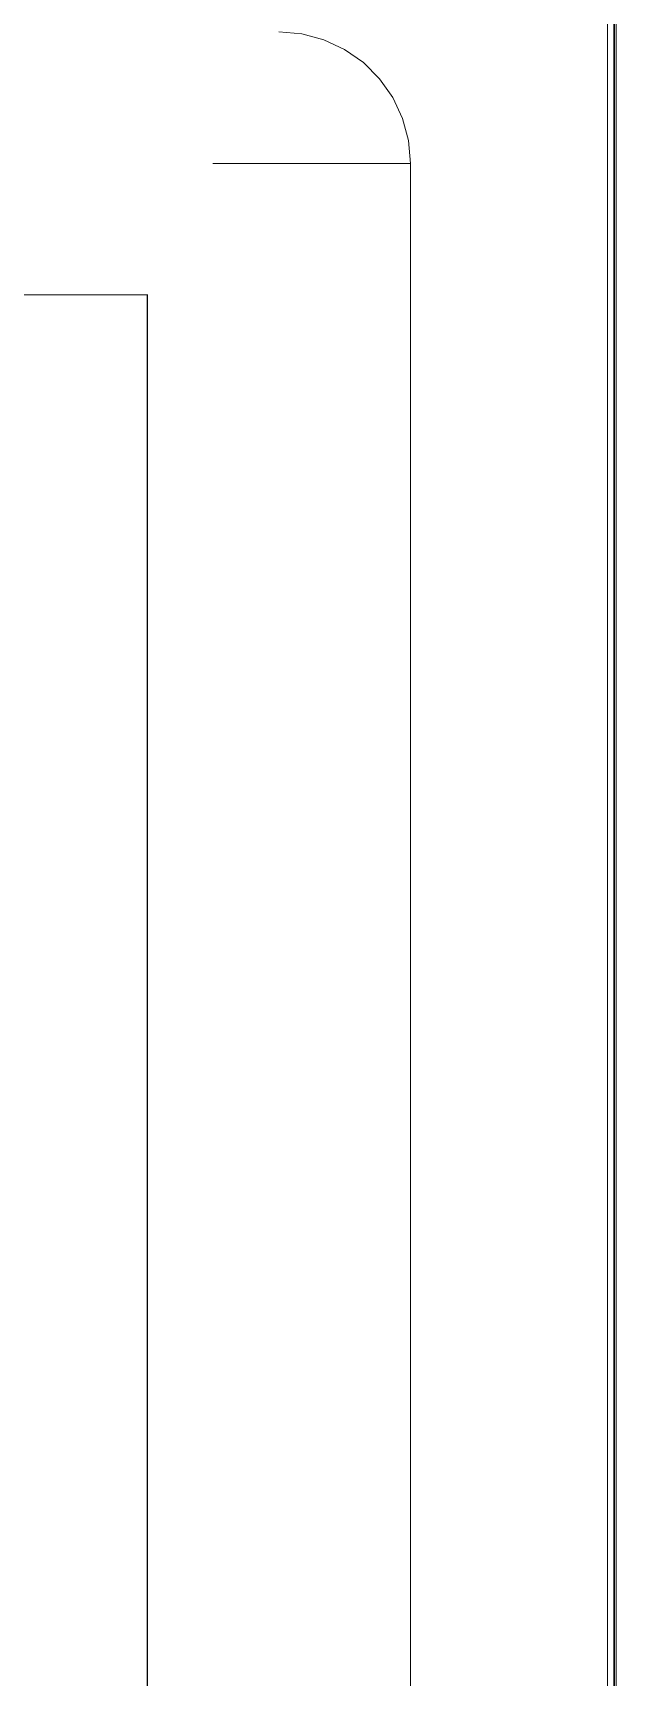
# Model space of a CAD drawing. Header units: metres. Extents: x 0.016 to 0.481, y 0.015 to 0.69.
# Drawn here: x 0.168859 to 0.170634, y 0.244778 to 0.249778 of the extents above; entities that cross this region are included whole.
import ezdxf
from ezdxf.xclip import XClip

# ---------------------------------------------------------------- set-up
doc = ezdxf.new("R2010")
doc.units = ezdxf.units.M
doc.header["$MEASUREMENT"] = 0
doc.header["$XCLIPFRAME"] = 0
doc.linetypes.add('Wipeout_Contour', pattern=[1, 0, -1])
for name, color, linetype in [('Dibujo & Figuras', 7, 'Continuous'), ('Nuevo_Estructura - Carga', 7, 'Continuous'), ('Nuevo_Interior - Escaleras & Barandillas', 7, 'Continuous')]:
    doc.layers.add(name, color=color, linetype=linetype)
doc.layers.add('Nuevo_Estructura - Carga_Pluma_Nº__87', color=7, linetype='Continuous', lineweight=20, true_color=0x6a6a6a)
doc.layers.add('Nuevo_Estructura - Carga_Pluma_Nº__88', color=7, linetype='Continuous', lineweight=20, true_color=0xfd4435)
doc.layers.add('Nuevo_Interior - Escaleras & Barandillas_Pluma_Nº__11', color=171, linetype='Continuous', lineweight=18)

# ---------------------------------------------------------------- blocks, each defined once
blk = doc.blocks.new('Dibujo_1_1', base_point=(0.1429257, 0.2267809))
at = {"color": 254, "linetype": 'Wipeout_Contour', "lineweight": 0, "ltscale": 3.641222}
blk.add_wipeout([(0.1706074, 0.2857809), (0.1706074, 0.2297809), (0.1706079, 0.2257809), (0.1706268, 0.2257809), (0.1706268, 0.2857809)], dxfattribs=at).dxf.layer = 'Nuevo_Estructura - Carga'
at = {"color": 254, "linetype": 'Wipeout_Contour', "lineweight": 0, "ltscale": 2.561329}
blk.add_wipeout([(0.1697242, 0.2497567), (0.1697447, 0.2497567), (0.1696774, 0.2497748), (0.1696585, 0.2497748)], dxfattribs=at).dxf.layer = 'Nuevo_Interior - Escaleras & Barandillas'
at = {"color": 254, "linetype": 'Wipeout_Contour', "lineweight": 0, "ltscale": 2.735406}
blk.add_wipeout([(0.1699806, 0.2493809), (0.1700079, 0.2493809), (0.1700018, 0.2494503), (0.1699747, 0.2494503)], dxfattribs=at).dxf.layer = 'Nuevo_Interior - Escaleras & Barandillas'
at = {"color": 254, "linetype": 'Wipeout_Contour', "lineweight": 0, "ltscale": 2.871444}
blk.add_wipeout([(0.1693418, 0.2493809), (0.1693402, 0.2493114), (0.169401, 0.2493114), (0.1694069, 0.2493809)], dxfattribs=at).dxf.layer = 'Nuevo_Interior - Escaleras & Barandillas'
at = {"layer": 'Nuevo_Estructura - Carga_Pluma_Nº__87', "color": 251, "linetype": 'Continuous', "lineweight": 20, "ltscale": 1000, "true_color": 0x6a6a6a}
blk.add_line((0.1706339, 0.2857809), (0.1706339, 0.2257809), dxfattribs=at)
at = {"color": 254, "linetype": 'Wipeout_Contour', "lineweight": 0, "ltscale": 2.539829}
blk.add_wipeout([(0.1697857, 0.2497273), (0.1698079, 0.2497273), (0.1697447, 0.2497567), (0.1697242, 0.2497567)], dxfattribs=at).dxf.layer = 'Nuevo_Interior - Escaleras & Barandillas'
at = {"color": 254, "linetype": 'Wipeout_Contour', "lineweight": 0, "ltscale": 2.750662}
blk.add_wipeout([(0.1693402, 0.2493114), (0.1693355, 0.2492441), (0.1693835, 0.2492441), (0.169401, 0.2493114)], dxfattribs=at).dxf.layer = 'Nuevo_Interior - Escaleras & Barandillas'
at = {"color": 254, "linetype": 'Wipeout_Contour', "lineweight": 0, "ltscale": 2.510955}
blk.add_wipeout([(0.1696604, 0.2497567), (0.1697242, 0.2497567), (0.1696585, 0.2497748), (0.1696016, 0.2497748)], dxfattribs=at).dxf.layer = 'Nuevo_Interior - Escaleras & Barandillas'
at = {"color": 254, "linetype": 'Wipeout_Contour', "lineweight": 0, "ltscale": 2.51711}
blk.add_wipeout([(0.1698414, 0.2496873), (0.169865, 0.2496873), (0.1698079, 0.2497273), (0.1697857, 0.2497273)], dxfattribs=at).dxf.layer = 'Nuevo_Interior - Escaleras & Barandillas'
at = {"color": 254, "linetype": 'Wipeout_Contour', "lineweight": 0, "ltscale": 2.762737}
blk.add_wipeout([(0.1693355, 0.2492441), (0.1693278, 0.2491809), (0.1693548, 0.2491809), (0.1693835, 0.2492441)], dxfattribs=at).dxf.layer = 'Nuevo_Interior - Escaleras & Barandillas'
at = {"color": 254, "linetype": 'Wipeout_Contour', "lineweight": 0, "ltscale": 2.525851}
blk.add_wipeout([(0.1697156, 0.2497273), (0.1697857, 0.2497273), (0.1697242, 0.2497567), (0.1696604, 0.2497567)], dxfattribs=at).dxf.layer = 'Nuevo_Interior - Escaleras & Barandillas'
at = {"color": 254, "linetype": 'Wipeout_Contour', "lineweight": 0, "ltscale": 2.495768}
blk.add_wipeout([(0.1698894, 0.249638), (0.1699143, 0.249638), (0.169865, 0.2496873), (0.1698414, 0.2496873)], dxfattribs=at).dxf.layer = 'Nuevo_Interior - Escaleras & Barandillas'
at = {"color": 254, "linetype": 'Wipeout_Contour', "lineweight": 0, "ltscale": 2.270003}
blk.add_wipeout([(0.1693173, 0.2491238), (0.1693508, 0.2491749), (0.1693278, 0.2491809)], dxfattribs=at).dxf.layer = 'Nuevo_Interior - Escaleras & Barandillas'
at = {"color": 254, "linetype": 'Wipeout_Contour', "lineweight": 0, "ltscale": 2.600834}
blk.add_wipeout([(0.169559, 0.2497567), (0.1696604, 0.2497567), (0.1696016, 0.2497748), (0.169511, 0.2497748)], dxfattribs=at).dxf.layer = 'Nuevo_Interior - Escaleras & Barandillas'
at = {"color": 254, "linetype": 'Wipeout_Contour', "lineweight": 0, "ltscale": 2.548102}
blk.add_wipeout([(0.1697655, 0.2496873), (0.1698414, 0.2496873), (0.1697857, 0.2497273), (0.1697156, 0.2497273)], dxfattribs=at).dxf.layer = 'Nuevo_Interior - Escaleras & Barandillas'
at = {"color": 254, "linetype": 'Wipeout_Contour', "lineweight": 0, "ltscale": 2.481849}
blk.add_wipeout([(0.1699284, 0.2495809), (0.1699543, 0.2495809), (0.1699143, 0.249638), (0.1698894, 0.249638)], dxfattribs=at).dxf.layer = 'Nuevo_Interior - Escaleras & Barandillas'
at = {"color": 254, "linetype": 'Wipeout_Contour', "lineweight": 0, "ltscale": 2.626255}
blk.add_wipeout([(0.169559, 0.2497567), (0.1696041, 0.2497273), (0.1697156, 0.2497273), (0.1696604, 0.2497567)], dxfattribs=at).dxf.layer = 'Nuevo_Interior - Escaleras & Barandillas'
at = {"color": 254, "linetype": 'Wipeout_Contour', "lineweight": 0, "ltscale": 2.579526}
blk.add_wipeout([(0.1698086, 0.249638), (0.1698894, 0.249638), (0.1698414, 0.2496873), (0.1697655, 0.2496873)], dxfattribs=at).dxf.layer = 'Nuevo_Interior - Escaleras & Barandillas'
at = {"color": 254, "linetype": 'Wipeout_Contour', "lineweight": 0, "ltscale": 2.488731}
blk.add_wipeout([(0.1699571, 0.2495177), (0.1699838, 0.2495177), (0.1699543, 0.2495809), (0.1699284, 0.2495809)], dxfattribs=at).dxf.layer = 'Nuevo_Interior - Escaleras & Barandillas'
at = {"color": 254, "linetype": 'Wipeout_Contour', "lineweight": 0, "ltscale": 2.698645}
blk.add_wipeout([(0.169511, 0.2497748), (0.1693929, 0.2497748), (0.1694269, 0.2497567), (0.169559, 0.2497567)], dxfattribs=at).dxf.layer = 'Nuevo_Interior - Escaleras & Barandillas'
at = {"color": 254, "linetype": 'Wipeout_Contour', "lineweight": 0, "ltscale": 2.656279}
blk.add_wipeout([(0.1697156, 0.2497273), (0.1696041, 0.2497273), (0.1696449, 0.2496873), (0.1697655, 0.2496873)], dxfattribs=at).dxf.layer = 'Nuevo_Interior - Escaleras & Barandillas'
at = {"color": 254, "linetype": 'Wipeout_Contour', "lineweight": 0, "ltscale": 2.622851}
blk.add_wipeout([(0.1698435, 0.2495809), (0.1699284, 0.2495809), (0.1698894, 0.249638), (0.1698086, 0.249638)], dxfattribs=at).dxf.layer = 'Nuevo_Interior - Escaleras & Barandillas'
at = {"color": 254, "linetype": 'Wipeout_Contour', "lineweight": 0, "ltscale": 2.546215}
blk.add_wipeout([(0.1699747, 0.2494503), (0.1700018, 0.2494503), (0.1699838, 0.2495177), (0.1699571, 0.2495177)], dxfattribs=at).dxf.layer = 'Nuevo_Interior - Escaleras & Barandillas'
at = {"color": 254, "linetype": 'Wipeout_Contour', "lineweight": 0, "ltscale": 2.723204}
blk.add_wipeout([(0.1694269, 0.2497567), (0.1694588, 0.2497273), (0.1696041, 0.2497273), (0.169559, 0.2497567)], dxfattribs=at).dxf.layer = 'Nuevo_Interior - Escaleras & Barandillas'
at = {"color": 254, "linetype": 'Wipeout_Contour', "lineweight": 0, "ltscale": 2.691619}
blk.add_wipeout([(0.1696449, 0.2496873), (0.16968, 0.249638), (0.1698086, 0.249638), (0.1697655, 0.2496873)], dxfattribs=at).dxf.layer = 'Nuevo_Interior - Escaleras & Barandillas'
at = {"color": 254, "linetype": 'Wipeout_Contour', "lineweight": 0, "ltscale": 2.682245}
blk.add_wipeout([(0.1698693, 0.2495177), (0.1699571, 0.2495177), (0.1699284, 0.2495809), (0.1698435, 0.2495809)], dxfattribs=at).dxf.layer = 'Nuevo_Interior - Escaleras & Barandillas'
at = {"color": 254, "linetype": 'Wipeout_Contour', "lineweight": 0, "ltscale": 2.879068}
blk.add_wipeout([(0.1698903, 0.2493809), (0.1699806, 0.2493809), (0.1699747, 0.2494503), (0.169885, 0.2494503)], dxfattribs=at).dxf.layer = 'Nuevo_Interior - Escaleras & Barandillas'
at = {"color": 254, "linetype": 'Wipeout_Contour', "lineweight": 0, "ltscale": 2.800695}
blk.add_wipeout([(0.169273, 0.2497567), (0.1694269, 0.2497567), (0.1693929, 0.2497748), (0.1692555, 0.2497748)], dxfattribs=at).dxf.layer = 'Nuevo_Interior - Escaleras & Barandillas'
at = {"color": 254, "linetype": 'Wipeout_Contour', "lineweight": 0, "ltscale": 2.750014}
blk.add_wipeout([(0.1694876, 0.2496873), (0.1696449, 0.2496873), (0.1696041, 0.2497273), (0.1694588, 0.2497273)], dxfattribs=at).dxf.layer = 'Nuevo_Interior - Escaleras & Barandillas'
at = {"color": 254, "linetype": 'Wipeout_Contour', "lineweight": 0, "ltscale": 2.733272}
blk.add_wipeout([(0.1698086, 0.249638), (0.16968, 0.249638), (0.1697085, 0.2495809), (0.1698435, 0.2495809)], dxfattribs=at).dxf.layer = 'Nuevo_Interior - Escaleras & Barandillas'
at = {"color": 254, "linetype": 'Wipeout_Contour', "lineweight": 0, "ltscale": 2.764206}
blk.add_wipeout([(0.169885, 0.2494503), (0.1699747, 0.2494503), (0.1699571, 0.2495177), (0.1698693, 0.2495177)], dxfattribs=at).dxf.layer = 'Nuevo_Interior - Escaleras & Barandillas'
at = {"color": 254, "linetype": 'Wipeout_Contour', "lineweight": 0, "ltscale": 2.818343}
blk.add_wipeout([(0.1692895, 0.2497273), (0.1694588, 0.2497273), (0.1694269, 0.2497567), (0.169273, 0.2497567)], dxfattribs=at).dxf.layer = 'Nuevo_Interior - Escaleras & Barandillas'
at = {"color": 254, "linetype": 'Wipeout_Contour', "lineweight": 0, "ltscale": 2.779288}
blk.add_wipeout([(0.1695125, 0.249638), (0.16968, 0.249638), (0.1696449, 0.2496873), (0.1694876, 0.2496873)], dxfattribs=at).dxf.layer = 'Nuevo_Interior - Escaleras & Barandillas'
at = {"color": 254, "linetype": 'Wipeout_Contour', "lineweight": 0, "ltscale": 2.78261}
blk.add_wipeout([(0.1698435, 0.2495809), (0.1697085, 0.2495809), (0.1697296, 0.2495177), (0.1698693, 0.2495177)], dxfattribs=at).dxf.layer = 'Nuevo_Interior - Escaleras & Barandillas'
at = {"color": 254, "linetype": 'Wipeout_Contour', "lineweight": 0, "ltscale": 2.912551}
blk.add_wipeout([(0.1697424, 0.2494503), (0.1697468, 0.2493809), (0.1698903, 0.2493809), (0.169885, 0.2494503)], dxfattribs=at).dxf.layer = 'Nuevo_Interior - Escaleras & Barandillas'
at = {"color": 254, "linetype": 'Wipeout_Contour', "lineweight": 0, "ltscale": 2.890264}
blk.add_wipeout([(0.1691125, 0.2497748), (0.1691169, 0.2497567), (0.169273, 0.2497567), (0.1692555, 0.2497748)], dxfattribs=at).dxf.layer = 'Nuevo_Interior - Escaleras & Barandillas'
at = {"color": 254, "linetype": 'Wipeout_Contour', "lineweight": 0, "ltscale": 2.836628}
blk.add_wipeout([(0.1694588, 0.2497273), (0.1692895, 0.2497273), (0.1693045, 0.2496873), (0.1694876, 0.2496873)], dxfattribs=at).dxf.layer = 'Nuevo_Interior - Escaleras & Barandillas'
at = {"color": 254, "linetype": 'Wipeout_Contour', "lineweight": 0, "ltscale": 2.811355}
blk.add_wipeout([(0.16968, 0.249638), (0.1695125, 0.249638), (0.1695326, 0.2495809), (0.1697085, 0.2495809)], dxfattribs=at).dxf.layer = 'Nuevo_Interior - Escaleras & Barandillas'
at = {"color": 254, "linetype": 'Wipeout_Contour', "lineweight": 0, "ltscale": 2.841508}
blk.add_wipeout([(0.1698693, 0.2495177), (0.1697296, 0.2495177), (0.1697424, 0.2494503), (0.169885, 0.2494503)], dxfattribs=at).dxf.layer = 'Nuevo_Interior - Escaleras & Barandillas'
at = {"color": 254, "linetype": 'Wipeout_Contour', "lineweight": 0, "ltscale": 2.897581}
blk.add_wipeout([(0.1691169, 0.2497567), (0.169121, 0.2497273), (0.1692895, 0.2497273), (0.169273, 0.2497567)], dxfattribs=at).dxf.layer = 'Nuevo_Interior - Escaleras & Barandillas'
at = {"color": 254, "linetype": 'Wipeout_Contour', "lineweight": 0, "ltscale": 2.855603}
blk.add_wipeout([(0.1693045, 0.2496873), (0.1693173, 0.249638), (0.1695125, 0.249638), (0.1694876, 0.2496873)], dxfattribs=at).dxf.layer = 'Nuevo_Interior - Escaleras & Barandillas'
at = {"color": 254, "linetype": 'Wipeout_Contour', "lineweight": 0, "ltscale": 2.846669}
blk.add_wipeout([(0.1695326, 0.2495809), (0.1695475, 0.2495177), (0.1697296, 0.2495177), (0.1697085, 0.2495809)], dxfattribs=at).dxf.layer = 'Nuevo_Interior - Escaleras & Barandillas'
at = {"color": 254, "linetype": 'Wipeout_Contour', "lineweight": 0, "ltscale": 2.929663}
blk.add_wipeout([(0.1695566, 0.2494503), (0.1695597, 0.2493809), (0.1697468, 0.2493809), (0.1697424, 0.2494503)], dxfattribs=at).dxf.layer = 'Nuevo_Interior - Escaleras & Barandillas'
at = {"color": 254, "linetype": 'Wipeout_Contour', "lineweight": 0, "ltscale": 2.905287}
blk.add_wipeout([(0.169121, 0.2497273), (0.1691248, 0.2496873), (0.1693045, 0.2496873), (0.1692895, 0.2497273)], dxfattribs=at).dxf.layer = 'Nuevo_Interior - Escaleras & Barandillas'
at = {"color": 254, "linetype": 'Wipeout_Contour', "lineweight": 0, "ltscale": 2.875376}
blk.add_wipeout([(0.1693173, 0.249638), (0.1693278, 0.2495809), (0.1695326, 0.2495809), (0.1695125, 0.249638)], dxfattribs=at).dxf.layer = 'Nuevo_Interior - Escaleras & Barandillas'
at = {"color": 254, "linetype": 'Wipeout_Contour', "lineweight": 0, "ltscale": 2.885839}
blk.add_wipeout([(0.1695475, 0.2495177), (0.1695566, 0.2494503), (0.1697424, 0.2494503), (0.1697296, 0.2495177)], dxfattribs=at).dxf.layer = 'Nuevo_Interior - Escaleras & Barandillas'
at = {"color": 254, "linetype": 'Wipeout_Contour', "lineweight": 0, "ltscale": 2.913328}
blk.add_wipeout([(0.1691248, 0.2496873), (0.169128, 0.249638), (0.1693173, 0.249638), (0.1693045, 0.2496873)], dxfattribs=at).dxf.layer = 'Nuevo_Interior - Escaleras & Barandillas'
at = {"color": 254, "linetype": 'Wipeout_Contour', "lineweight": 0, "ltscale": 2.896101}
blk.add_wipeout([(0.1693355, 0.2495177), (0.1695475, 0.2495177), (0.1695326, 0.2495809), (0.1693278, 0.2495809)], dxfattribs=at).dxf.layer = 'Nuevo_Interior - Escaleras & Barandillas'
at = {"color": 254, "linetype": 'Wipeout_Contour', "lineweight": 0, "ltscale": 2.94128}
blk.add_wipeout([(0.1693418, 0.2493809), (0.1695597, 0.2493809), (0.1695566, 0.2494503), (0.1693402, 0.2494503)], dxfattribs=at).dxf.layer = 'Nuevo_Interior - Escaleras & Barandillas'
at = {"color": 254, "linetype": 'Wipeout_Contour', "lineweight": 0, "ltscale": 2.921676}
blk.add_wipeout([(0.169128, 0.249638), (0.1691306, 0.2495809), (0.1693278, 0.2495809), (0.1693173, 0.249638)], dxfattribs=at).dxf.layer = 'Nuevo_Interior - Escaleras & Barandillas'
at = {"color": 254, "linetype": 'Wipeout_Contour', "lineweight": 0, "ltscale": 2.917983}
blk.add_wipeout([(0.1693402, 0.2494503), (0.1695566, 0.2494503), (0.1695475, 0.2495177), (0.1693355, 0.2495177)], dxfattribs=at).dxf.layer = 'Nuevo_Interior - Escaleras & Barandillas'
at = {"color": 254, "linetype": 'Wipeout_Contour', "lineweight": 0, "ltscale": 2.94612}
blk.add_wipeout([(0.1691337, 0.2493114), (0.1693402, 0.2493114), (0.1693418, 0.2493809), (0.1691341, 0.2493809)], dxfattribs=at).dxf.layer = 'Nuevo_Interior - Escaleras & Barandillas'
at = {"color": 254, "linetype": 'Wipeout_Contour', "lineweight": 0, "ltscale": 2.930327}
blk.add_wipeout([(0.1691306, 0.2495809), (0.1691326, 0.2495177), (0.1693355, 0.2495177), (0.1693278, 0.2495809)], dxfattribs=at).dxf.layer = 'Nuevo_Interior - Escaleras & Barandillas'
at = {"color": 254, "linetype": 'Wipeout_Contour', "lineweight": 0, "ltscale": 2.948653}
blk.add_wipeout([(0.1691341, 0.2493809), (0.1693418, 0.2493809), (0.1693402, 0.2494503), (0.1691337, 0.2494503)], dxfattribs=at).dxf.layer = 'Nuevo_Interior - Escaleras & Barandillas'
at = {"color": 254, "linetype": 'Wipeout_Contour', "lineweight": 0, "ltscale": 2.931762}
blk.add_wipeout([(0.1691326, 0.2492441), (0.1693355, 0.2492441), (0.1693402, 0.2493114), (0.1691337, 0.2493114)], dxfattribs=at).dxf.layer = 'Nuevo_Interior - Escaleras & Barandillas'
at = {"color": 254, "linetype": 'Wipeout_Contour', "lineweight": 0, "ltscale": 2.939309}
blk.add_wipeout([(0.1693355, 0.2495177), (0.1691326, 0.2495177), (0.1691337, 0.2494503), (0.1693402, 0.2494503)], dxfattribs=at).dxf.layer = 'Nuevo_Interior - Escaleras & Barandillas'
at = {"color": 254, "linetype": 'Wipeout_Contour', "lineweight": 0, "ltscale": 2.917831}
blk.add_wipeout([(0.1691306, 0.2491809), (0.1693278, 0.2491809), (0.1693355, 0.2492441), (0.1691326, 0.2492441)], dxfattribs=at).dxf.layer = 'Nuevo_Interior - Escaleras & Barandillas'
at = {"color": 254, "linetype": 'Wipeout_Contour', "lineweight": 0, "ltscale": 2.904298}
blk.add_wipeout([(0.1691306, 0.2491809), (0.169128, 0.2491238), (0.1693173, 0.2491238), (0.1693278, 0.2491809)], dxfattribs=at).dxf.layer = 'Nuevo_Interior - Escaleras & Barandillas'
at = {"color": 254, "linetype": 'Wipeout_Contour', "lineweight": 0, "ltscale": 3.756089}
blk.add_wipeout([(0.1691248, 0.2490745), (0.1692866, 0.2490745), (0.1693015, 0.2490975), (0.1693142, 0.2491118), (0.1693173, 0.2491238), (0.169128, 0.2491238)], dxfattribs=at).dxf.layer = 'Nuevo_Interior - Escaleras & Barandillas'
at = {"color": 254, "linetype": 'Wipeout_Contour', "lineweight": 0, "ltscale": 2.998309}
blk.add_wipeout([(0.1691248, 0.2490745), (0.169121, 0.2490345), (0.1692534, 0.2490345), (0.1692615, 0.2490473), (0.1692866, 0.2490745)], dxfattribs=at).dxf.layer = 'Nuevo_Interior - Escaleras & Barandillas'
at = {"color": 254, "linetype": 'Wipeout_Contour', "lineweight": 0, "ltscale": 2.808176}
blk.add_wipeout([(0.169121, 0.2490345), (0.1691169, 0.249005), (0.1692281, 0.249005), (0.1692534, 0.2490345)], dxfattribs=at).dxf.layer = 'Nuevo_Interior - Escaleras & Barandillas'
at = {"color": 254, "linetype": 'Wipeout_Contour', "lineweight": 0, "ltscale": 2.832999}
blk.add_wipeout([(0.1691125, 0.2489869), (0.1692128, 0.2489869), (0.1692281, 0.249005), (0.1691169, 0.249005)], dxfattribs=at).dxf.layer = 'Nuevo_Interior - Escaleras & Barandillas'
at = {"color": 254, "linetype": 'Wipeout_Contour', "lineweight": 0, "ltscale": 2.949589}
blk.add_wipeout([(0.1691169, 0.249005), (0.1502161, 0.249005), (0.1502341, 0.2489869), (0.1691125, 0.2489869)], dxfattribs=at).dxf.layer = 'Nuevo_Interior - Escaleras & Barandillas'
at = {"color": 254, "linetype": 'Wipeout_Contour', "lineweight": 0, "ltscale": 2.812207}
blk.add_wipeout([(0.169214, 0.2489905), (0.169214, 0.2315712), (0.1692281, 0.2315567), (0.169232, 0.249012)], dxfattribs=at).dxf.layer = 'Nuevo_Interior - Escaleras & Barandillas'
at = {"color": 254, "linetype": 'Wipeout_Contour', "lineweight": 0, "ltscale": 2.949045}
blk.add_wipeout([(0.1501866, 0.2490345), (0.1502161, 0.249005), (0.1691169, 0.249005), (0.169121, 0.2490345)], dxfattribs=at).dxf.layer = 'Nuevo_Interior - Escaleras & Barandillas'
at = {"color": 254, "linetype": 'Wipeout_Contour', "lineweight": 0, "ltscale": 3.96946}
blk.add_wipeout([(0.169232, 0.249012), (0.169232, 0.2315497), (0.1692534, 0.2315273), (0.1692615, 0.2315144), (0.1692615, 0.2490473), (0.1692534, 0.2490345)], dxfattribs=at).dxf.layer = 'Nuevo_Interior - Escaleras & Barandillas'
at = {"color": 254, "linetype": 'Wipeout_Contour', "lineweight": 0, "ltscale": 2.948561}
blk.add_wipeout([(0.1501466, 0.2490745), (0.1501866, 0.2490345), (0.169121, 0.2490345), (0.1691248, 0.2490745)], dxfattribs=at).dxf.layer = 'Nuevo_Interior - Escaleras & Barandillas'
at = {"color": 254, "linetype": 'Wipeout_Contour', "lineweight": 0, "ltscale": 3.964387}
blk.add_wipeout([(0.1692615, 0.2490473), (0.1692615, 0.2315144), (0.1692866, 0.2314873), (0.1693015, 0.2314642), (0.1693015, 0.2490975), (0.1692866, 0.2490745)], dxfattribs=at).dxf.layer = 'Nuevo_Interior - Escaleras & Barandillas'
at = {"color": 254, "linetype": 'Wipeout_Contour', "lineweight": 0, "ltscale": 5.413251}
blk.add_wipeout([(0.1693015, 0.2490975), (0.1693015, 0.2314642), (0.1693142, 0.23145), (0.1693234, 0.231438), (0.1693508, 0.2313868), (0.1693508, 0.2491749), (0.1693234, 0.2491238), (0.1693142, 0.2491118)], dxfattribs=at).dxf.layer = 'Nuevo_Interior - Escaleras & Barandillas'
at = {"color": 254, "linetype": 'Wipeout_Contour', "lineweight": 0, "ltscale": 2.948152}
blk.add_wipeout([(0.169128, 0.2491238), (0.1500973, 0.2491238), (0.1501466, 0.2490745), (0.1691248, 0.2490745)], dxfattribs=at).dxf.layer = 'Nuevo_Interior - Escaleras & Barandillas'
at = {"color": 254, "linetype": 'Wipeout_Contour', "lineweight": 0, "ltscale": 7.834316}
blk.add_wipeout([(0.1693508, 0.2309749), (0.1693508, 0.2297809), (0.1694079, 0.2297809), (0.1694079, 0.2493809), (0.169401, 0.2493114), (0.1693835, 0.2492441), (0.1693548, 0.2491809), (0.1693508, 0.2313868), (0.1693835, 0.2313177), (0.169401, 0.2312503), (0.1694069, 0.2311809), (0.169401, 0.2311114), (0.1693835, 0.2310441), (0.1693548, 0.2309809)], dxfattribs=at).dxf.layer = 'Nuevo_Interior - Escaleras & Barandillas'
at = {"color": 254, "linetype": 'Wipeout_Contour', "lineweight": 0, "ltscale": 2.94783}
blk.add_wipeout([(0.1691306, 0.2491809), (0.1500402, 0.2491809), (0.1500973, 0.2491238), (0.169128, 0.2491238)], dxfattribs=at).dxf.layer = 'Nuevo_Interior - Escaleras & Barandillas'
at = {"color": 254, "linetype": 'Wipeout_Contour', "lineweight": 0, "ltscale": 2.947774}
blk.add_wipeout([(0.1694079, 0.2297809), (0.1694711, 0.2297809), (0.1694711, 0.2493809), (0.1694079, 0.2493809)], dxfattribs=at).dxf.layer = 'Nuevo_Interior - Escaleras & Barandillas'
at = {"color": 254, "linetype": 'Wipeout_Contour', "lineweight": 0, "ltscale": 2.947605}
blk.add_wipeout([(0.149977, 0.2492441), (0.1500402, 0.2491809), (0.1691306, 0.2491809), (0.1691326, 0.2492441)], dxfattribs=at).dxf.layer = 'Nuevo_Interior - Escaleras & Barandillas'
at = {"color": 254, "linetype": 'Wipeout_Contour', "lineweight": 0, "ltscale": 2.947801}
blk.add_wipeout([(0.1694711, 0.2297809), (0.1695385, 0.2297809), (0.1695385, 0.2493809), (0.1694711, 0.2493809)], dxfattribs=at).dxf.layer = 'Nuevo_Interior - Escaleras & Barandillas'
at = {"color": 254, "linetype": 'Wipeout_Contour', "lineweight": 0, "ltscale": 2.947481}
blk.add_wipeout([(0.1499097, 0.2493114), (0.149977, 0.2492441), (0.1691326, 0.2492441), (0.1691337, 0.2493114)], dxfattribs=at).dxf.layer = 'Nuevo_Interior - Escaleras & Barandillas'
at = {"color": 254, "linetype": 'Wipeout_Contour', "lineweight": 0, "ltscale": 2.947447}
blk.add_wipeout([(0.1498402, 0.2493809), (0.1499097, 0.2493114), (0.1691337, 0.2493114), (0.1691341, 0.2493809)], dxfattribs=at).dxf.layer = 'Nuevo_Interior - Escaleras & Barandillas'
at = {"color": 254, "linetype": 'Wipeout_Contour', "lineweight": 0, "ltscale": 2.94783}
blk.add_wipeout([(0.1695385, 0.2297809), (0.1696079, 0.2297809), (0.1696079, 0.2493809), (0.1695385, 0.2493809)], dxfattribs=at).dxf.layer = 'Nuevo_Interior - Escaleras & Barandillas'
at = {"color": 254, "linetype": 'Wipeout_Contour', "lineweight": 0, "ltscale": 2.946972}
blk.add_wipeout([(0.1108402, 0.2494503), (0.1108402, 0.2493809), (0.1691341, 0.2493809), (0.1691337, 0.2494503)], dxfattribs=at).dxf.layer = 'Nuevo_Interior - Escaleras & Barandillas'
at = {"color": 254, "linetype": 'Wipeout_Contour', "lineweight": 0, "ltscale": 2.947859}
blk.add_wipeout([(0.1696079, 0.2297809), (0.1696774, 0.2297809), (0.1696774, 0.2493809), (0.1696079, 0.2493809)], dxfattribs=at).dxf.layer = 'Nuevo_Interior - Escaleras & Barandillas'
at = {"color": 254, "linetype": 'Wipeout_Contour', "lineweight": 0, "ltscale": 2.947016}
blk.add_wipeout([(0.1108402, 0.2494503), (0.1691337, 0.2494503), (0.1691326, 0.2495177), (0.1108402, 0.2495177)], dxfattribs=at).dxf.layer = 'Nuevo_Interior - Escaleras & Barandillas'
at = {"color": 254, "linetype": 'Wipeout_Contour', "lineweight": 0, "ltscale": 2.947887}
blk.add_wipeout([(0.1696774, 0.2297809), (0.1697447, 0.2297809), (0.1697447, 0.2493809), (0.1696774, 0.2493809)], dxfattribs=at).dxf.layer = 'Nuevo_Interior - Escaleras & Barandillas'
at = {"color": 254, "linetype": 'Wipeout_Contour', "lineweight": 0, "ltscale": 2.947059}
blk.add_wipeout([(0.1108402, 0.2495809), (0.1108402, 0.2495177), (0.1691326, 0.2495177), (0.1691306, 0.2495809)], dxfattribs=at).dxf.layer = 'Nuevo_Interior - Escaleras & Barandillas'
at = {"color": 254, "linetype": 'Wipeout_Contour', "lineweight": 0, "ltscale": 2.947914}
blk.add_wipeout([(0.1697447, 0.2297809), (0.1698079, 0.2297809), (0.1698079, 0.2493809), (0.1697447, 0.2493809)], dxfattribs=at).dxf.layer = 'Nuevo_Interior - Escaleras & Barandillas'
at = {"color": 254, "linetype": 'Wipeout_Contour', "lineweight": 0, "ltscale": 2.947098}
blk.add_wipeout([(0.169128, 0.249638), (0.1108402, 0.249638), (0.1108402, 0.2495809), (0.1691306, 0.2495809)], dxfattribs=at).dxf.layer = 'Nuevo_Interior - Escaleras & Barandillas'
at = {"color": 254, "linetype": 'Wipeout_Contour', "lineweight": 0, "ltscale": 2.947939}
blk.add_wipeout([(0.1698079, 0.2297809), (0.169865, 0.2297809), (0.169865, 0.2493809), (0.1698079, 0.2493809)], dxfattribs=at).dxf.layer = 'Nuevo_Interior - Escaleras & Barandillas'
at = {"color": 254, "linetype": 'Wipeout_Contour', "lineweight": 0, "ltscale": 2.947132}
blk.add_wipeout([(0.1691248, 0.2496873), (0.1108402, 0.2496873), (0.1108402, 0.249638), (0.169128, 0.249638)], dxfattribs=at).dxf.layer = 'Nuevo_Interior - Escaleras & Barandillas'
at = {"color": 254, "linetype": 'Wipeout_Contour', "lineweight": 0, "ltscale": 2.947961}
blk.add_wipeout([(0.169865, 0.2297809), (0.1699143, 0.2297809), (0.1699143, 0.2493809), (0.169865, 0.2493809)], dxfattribs=at).dxf.layer = 'Nuevo_Interior - Escaleras & Barandillas'
at = {"color": 254, "linetype": 'Wipeout_Contour', "lineweight": 0, "ltscale": 2.94716}
blk.add_wipeout([(0.1108402, 0.2497273), (0.1108402, 0.2496873), (0.1691248, 0.2496873), (0.169121, 0.2497273)], dxfattribs=at).dxf.layer = 'Nuevo_Interior - Escaleras & Barandillas'
at = {"color": 254, "linetype": 'Wipeout_Contour', "lineweight": 0, "ltscale": 2.947979}
blk.add_wipeout([(0.1699143, 0.2493809), (0.1699143, 0.2297809), (0.1699543, 0.2297809), (0.1699543, 0.2493809)], dxfattribs=at).dxf.layer = 'Nuevo_Interior - Escaleras & Barandillas'
at = {"color": 254, "linetype": 'Wipeout_Contour', "lineweight": 0, "ltscale": 2.947182}
blk.add_wipeout([(0.1108402, 0.2497567), (0.1108402, 0.2497273), (0.169121, 0.2497273), (0.1691169, 0.2497567)], dxfattribs=at).dxf.layer = 'Nuevo_Interior - Escaleras & Barandillas'
at = {"color": 254, "linetype": 'Wipeout_Contour', "lineweight": 0, "ltscale": 2.947993}
blk.add_wipeout([(0.1699543, 0.2297809), (0.1699838, 0.2297809), (0.1699838, 0.2493809), (0.1699543, 0.2493809)], dxfattribs=at).dxf.layer = 'Nuevo_Interior - Escaleras & Barandillas'
at = {"color": 254, "linetype": 'Wipeout_Contour', "lineweight": 0, "ltscale": 2.947196}
blk.add_wipeout([(0.1691125, 0.2497748), (0.1108402, 0.2497748), (0.1108402, 0.2497567), (0.1691169, 0.2497567)], dxfattribs=at).dxf.layer = 'Nuevo_Interior - Escaleras & Barandillas'
at = {"color": 254, "linetype": 'Wipeout_Contour', "lineweight": 0, "ltscale": 2.948003}
blk.add_wipeout([(0.1699838, 0.2297809), (0.1700018, 0.2297809), (0.1700018, 0.2493809), (0.1699838, 0.2493809)], dxfattribs=at).dxf.layer = 'Nuevo_Interior - Escaleras & Barandillas'
at = {"color": 254, "linetype": 'Wipeout_Contour', "lineweight": 0, "ltscale": 5.923247}
blk.add_wipeout([(0.1646074, 0.2857809), (0.1646074, 0.2497809), (0.1696079, 0.2497809), (0.1696774, 0.2497748), (0.1697447, 0.2497567), (0.1698079, 0.2497273), (0.169865, 0.2496873), (0.1699143, 0.249638), (0.1699543, 0.2495809), (0.1699838, 0.2495177), (0.1700018, 0.2494503), (0.1700079, 0.2493809), (0.1700079, 0.2311809), (0.1700079, 0.2297809), (0.1706074, 0.2297809), (0.1706074, 0.2857809)], dxfattribs=at).dxf.layer = 'Nuevo_Estructura - Carga'
at = {"layer": 'Nuevo_Estructura - Carga_Pluma_Nº__87', "color": 251, "linetype": 'Continuous', "lineweight": 20, "ltscale": 1000, "true_color": 0x6a6a6a}
blk.add_line((0.1706268, 0.2257809), (0.1706268, 0.2857809), dxfattribs=at)
at = {"layer": 'Nuevo_Estructura - Carga_Pluma_Nº__88', "color": 20, "linetype": 'Continuous', "lineweight": 20, "ltscale": 1000, "true_color": 0xfd4435}
for p, q in [((0.1706074, 0.2297809), (0.1706074, 0.2857809)), ((0.1706285, 0.2257809), (0.1706285, 0.2857809))]:
    blk.add_line(p, q, dxfattribs=at)
at = {"layer": 'Nuevo_Interior - Escaleras & Barandillas_Pluma_Nº__11', "color": 171, "linetype": 'Continuous', "lineweight": 18, "ltscale": 1000}
for p, q in [((0.1696079, 0.2497809), (0.1696774, 0.2497748)), ((0.1696774, 0.2497748), (0.1697447, 0.2497567)), ((0.1697447, 0.2497567), (0.1698079, 0.2497273)), ((0.1698079, 0.2497273), (0.169865, 0.2496873)), ((0.169865, 0.2496873), (0.1699143, 0.249638)), ((0.1699143, 0.249638), (0.1699543, 0.2495809)), ((0.1699543, 0.2495809), (0.1699838, 0.2495177)), ((0.1699838, 0.2495177), (0.1700018, 0.2494503)), ((0.1700018, 0.2494503), (0.1700079, 0.2493809)), ((0.1694069, 0.2493809), (0.1694079, 0.2493809)), ((0.1694079, 0.2493809), (0.1694711, 0.2493809)), ((0.1694711, 0.2493809), (0.1695385, 0.2493809)), ((0.1695385, 0.2493809), (0.1696079, 0.2493809)), ((0.1696079, 0.2493809), (0.1696774, 0.2493809)), ((0.1696774, 0.2493809), (0.1697447, 0.2493809)), ((0.1697447, 0.2493809), (0.1698079, 0.2493809)), ((0.1698079, 0.2493809), (0.169865, 0.2493809)), ((0.169865, 0.2493809), (0.1699143, 0.2493809)), ((0.1699143, 0.2493809), (0.1699543, 0.2493809)), ((0.1699543, 0.2493809), (0.1699838, 0.2493809)), ((0.1699838, 0.2493809), (0.1700018, 0.2493809)), ((0.1700018, 0.2493809), (0.1700079, 0.2493809)), ((0.1700079, 0.2297809), (0.1700079, 0.2493809))]:
    blk.add_line(p, q, dxfattribs=at)
at = {"color": 254, "linetype": 'Wipeout_Contour', "lineweight": 0, "ltscale": 17.90713}
blk.add_wipeout([(0.1646074, 0.2469809), (0.1646074, 0.2315809), (0.1692074, 0.2315809), (0.1692074, 0.2489809), (0.1646074, 0.2489809), (0.1646074, 0.2477809), (0.1684079, 0.2477809), (0.1684773, 0.2477748), (0.1685447, 0.2477567), (0.1686079, 0.2477273), (0.168665, 0.2476873), (0.1687143, 0.247638), (0.1687543, 0.2475809), (0.1687837, 0.2475177), (0.1688018, 0.2474503), (0.1688079, 0.2473809), (0.1688018, 0.2473114), (0.1687837, 0.2472441), (0.1687543, 0.2471809), (0.1687143, 0.2471238), (0.168665, 0.2470745), (0.1686079, 0.2470345), (0.1685447, 0.247005), (0.1684773, 0.2469869), (0.1684079, 0.2469809)], dxfattribs=at).dxf.layer = 'Nuevo_Estructura - Carga'
at = {"layer": 'Nuevo_Interior - Escaleras & Barandillas_Pluma_Nº__11', "color": 171, "linetype": 'Continuous', "lineweight": 18, "ltscale": 1000}
for p, q in [((0.1502401, 0.2489809), (0.1691079, 0.2489809)), ((0.1691079, 0.2489809), (0.1692079, 0.2489809)), ((0.1692074, 0.2315809), (0.1692074, 0.2489809)), ((0.1692079, 0.2315797), (0.1692079, 0.248982))]:
    blk.add_line(p, q, dxfattribs=at)

msp = doc.modelspace()

# ---------------------------------------------------------------- block references
at = {"layer": 'Dibujo & Figuras', "color": 151, "linetype": 'Continuous', "lineweight": 20, "ltscale": 1000, "true_color": 0x80c2ff}
ref = msp.add_blockref('Dibujo_1_1', (0.1429257, 0.2267809), dxfattribs=at)
XClip(ref).set_block_clipping_path([(0.0588401842, 0.1517808679), (0.2270111544, 0.3017808684)])

doc.saveas('drawing.dxf')
